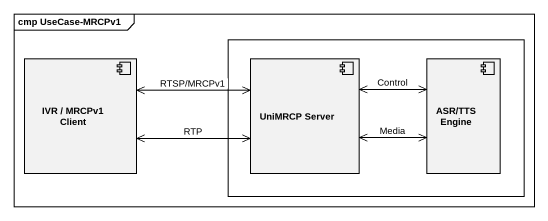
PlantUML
@startuml
mainframe cmp UseCase-MRCPv1
component "IVR / MRCPv1 Client" as IVR_MRCPv1_Client
rectangle " " as rectangle1 {
  component "UniMRCP Server" as UniMRCP_Server
  component "ASR/TTS Engine" as ASR_TTS_Engine
}
IVR_MRCPv1_Client <-right-> UniMRCP_Server : RTSP/MRCPv1
IVR_MRCPv1_Client <-right-> UniMRCP_Server : RTP
UniMRCP_Server <-right-> ASR_TTS_Engine : Control
UniMRCP_Server <-right-> ASR_TTS_Engine : Media
@enduml
